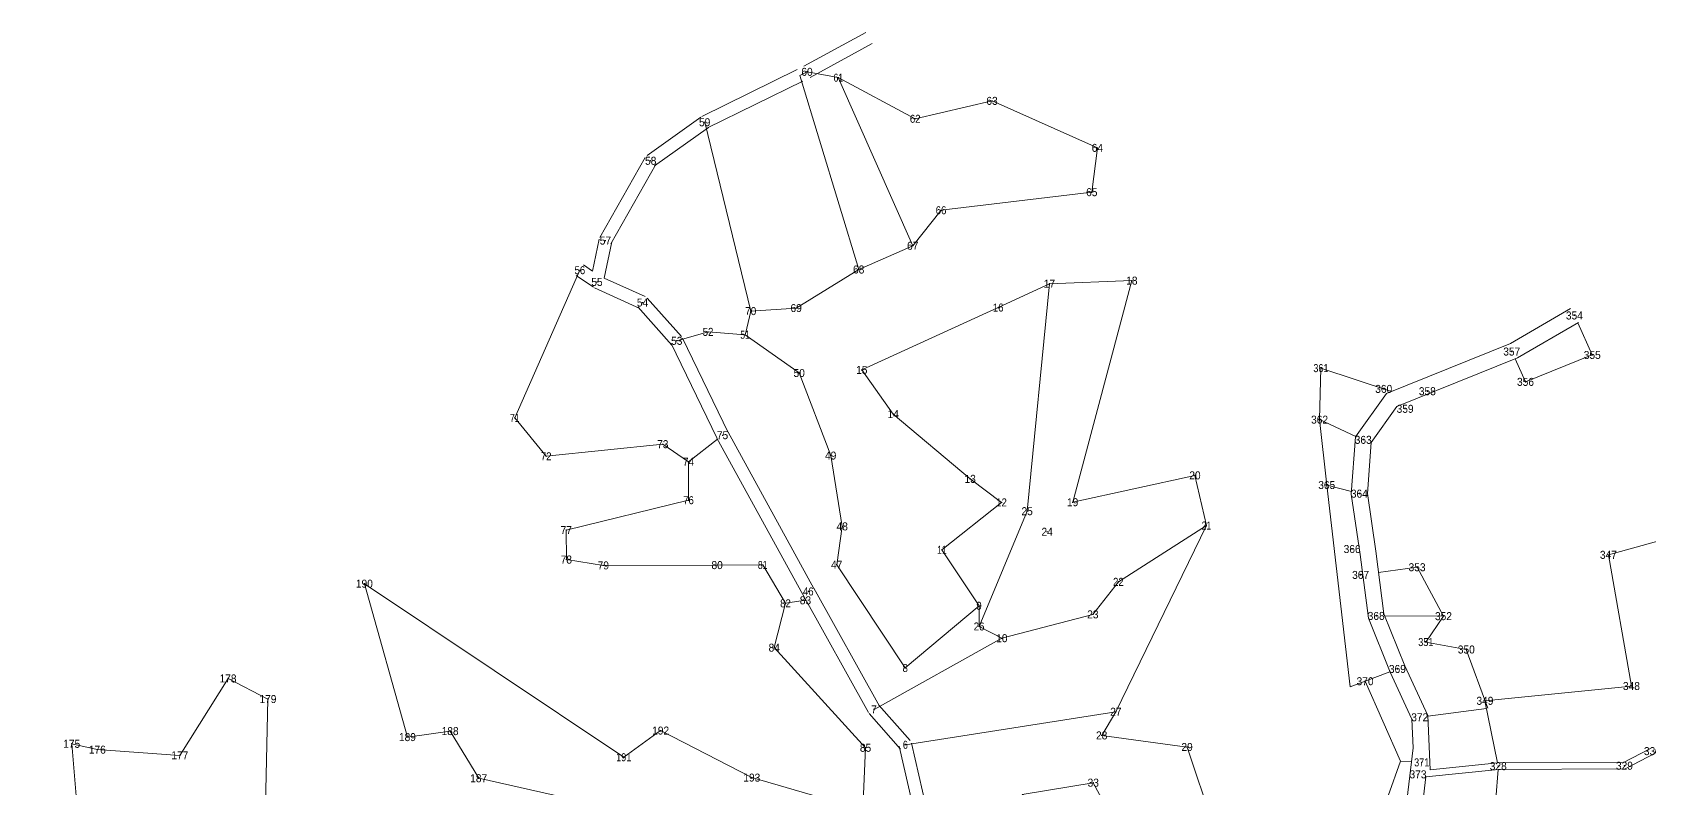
# Model space of a CAD drawing. Header units: metres. Extents: x 551040 to 556777, y 1846780 to 1849752.
# Drawn here: x 551147 to 552157, y 1848192 to 1848665 of the extents above; entities that cross this region are included whole.
import ezdxf
from ezdxf.enums import TextEntityAlignment as Align

# ---------------------------------------------------------------- set-up
doc = ezdxf.new("R2010")
doc.units = ezdxf.units.M
doc.header["$LTSCALE"] = 2
doc.layers.add('11', color=7, linetype='Continuous', lineweight=13)
doc.layers.add('22', color=7, linetype='Continuous', lineweight=13)
doc.layers.add('12', color=7, linetype='Continuous')

msp = doc.modelspace()

# ---------------------------------------------------------------- linework, layer by layer
at = {"layer": '11'}
for p, q in [((551631.08, 1848640.07), (551630.46, 1848640.07)), ((551630.77, 1848639.75), (551630.77, 1848640.38)), ((551650.64, 1848636.43), (551650.02, 1848636.43)), ((551650.33, 1848636.12), (551650.33, 1848636.74)), ((551746.65, 1848621.91), (551746.03, 1848621.91)), ((551746.34, 1848621.59), (551746.34, 1848622.22)), ((551567.18, 1848608.56), (551566.55, 1848608.56)), ((551566.86, 1848608.25), (551566.86, 1848608.87)), ((551698.69, 1848610.72), (551698.07, 1848610.72)), ((551698.38, 1848610.41), (551698.38, 1848611.04)), ((551812.49, 1848592.56), (551811.86, 1848592.56)), ((551812.17, 1848592.25), (551812.17, 1848592.87)), ((551533.47, 1848584.5), (551532.84, 1848584.5)), ((551533.15, 1848584.19), (551533.15, 1848584.81)), ((551809, 1848564.88), (551808.37, 1848564.88)), ((551808.69, 1848564.57), (551808.69, 1848565.2)), ((551714.83, 1848553.59), (551714.2, 1848553.59)), ((551714.52, 1848553.28), (551714.52, 1848553.9)), ((551505.15, 1848534.63), (551504.53, 1848534.63)), ((551504.84, 1848534.32), (551504.84, 1848534.95)), ((551697.11, 1848531.41), (551696.48, 1848531.41)), ((551696.8, 1848531.1), (551696.8, 1848531.73)), ((551489.2, 1848516.15), (551488.57, 1848516.15)), ((551488.89, 1848515.84), (551488.89, 1848516.46)), ((551663.38, 1848516.58), (551662.75, 1848516.58)), ((551663.06, 1848516.27), (551663.06, 1848516.89)), ((551499.88, 1848508.8), (551499.26, 1848508.8)), ((551499.57, 1848508.49), (551499.57, 1848509.11)), ((551782.48, 1848507.65), (551781.85, 1848507.65)), ((551782.16, 1848507.33), (551782.16, 1848507.96)), ((551834.02, 1848509.62), (551833.39, 1848509.62)), ((551833.7, 1848509.3), (551833.7, 1848509.93)), ((551528.35, 1848495.96), (551527.72, 1848495.96)), ((551528.04, 1848495.65), (551528.04, 1848496.27)), ((551595.9, 1848490.59), (551595.28, 1848490.59)), ((551595.59, 1848490.28), (551595.59, 1848490.91)), ((551624.33, 1848492.51), (551623.71, 1848492.51)), ((551624.02, 1848492.19), (551624.02, 1848492.82)), ((551750.52, 1848492.81), (551749.9, 1848492.81)), ((551750.21, 1848492.5), (551750.21, 1848493.13)), ((552110.43, 1848487.86), (552109.81, 1848487.86)), ((552110.43, 1848487.86), (552109.81, 1848487.86)), ((552110.12, 1848488.17), (552110.12, 1848487.55)), ((552110.12, 1848488.17), (552110.12, 1848487.55)), ((551569.27, 1848477.61), (551568.65, 1848477.61)), ((551568.96, 1848477.3), (551568.96, 1848477.93)), ((551592.38, 1848475.83), (551591.76, 1848475.83)), ((551592.07, 1848475.52), (551592.07, 1848476.14)), ((551549.74, 1848472.03), (551549.11, 1848472.03)), ((551549.42, 1848471.72), (551549.42, 1848472.35)), ((552071.31, 1848465.33), (552070.69, 1848465.33)), ((552071.31, 1848465.33), (552070.69, 1848465.33)), ((552071, 1848465.64), (552071, 1848465.02)), ((552071, 1848465.64), (552071, 1848465.02)), ((551951.79, 1848455.29), (551951.79, 1848454.67)), ((551951.79, 1848455.29), (551951.79, 1848454.67)), ((552121.59, 1848463.2), (552120.97, 1848463.2)), ((552121.59, 1848463.2), (552120.97, 1848463.2)), ((552121.28, 1848463.51), (552121.28, 1848462.89)), ((552121.28, 1848463.51), (552121.28, 1848462.89)), ((551626.21, 1848451.94), (551625.58, 1848451.94)), ((551625.9, 1848451.62), (551625.9, 1848452.25)), ((551665.3, 1848453.87), (551664.68, 1848453.87)), ((551664.99, 1848453.56), (551664.99, 1848454.19)), ((551952.1, 1848454.98), (551951.48, 1848454.98)), ((551952.1, 1848454.98), (551951.48, 1848454.98)), ((552079.9, 1848446.39), (552079.28, 1848446.39)), ((552079.9, 1848446.39), (552079.28, 1848446.39)), ((552079.59, 1848446.7), (552079.59, 1848446.08)), ((552079.59, 1848446.7), (552079.59, 1848446.08)), ((551991.34, 1848441.99), (551990.72, 1848441.99)), ((551991.34, 1848441.99), (551990.72, 1848441.99)), ((551991.03, 1848442.3), (551991.03, 1848441.68)), ((551991.03, 1848442.3), (551991.03, 1848441.68)), ((552018.58, 1848440.55), (552017.96, 1848440.55)), ((552018.58, 1848440.55), (552017.96, 1848440.55)), ((552018.27, 1848440.86), (552018.27, 1848440.24)), ((552018.27, 1848440.86), (552018.27, 1848440.24)), ((551684.92, 1848426.26), (551684.3, 1848426.26)), ((551684.61, 1848425.95), (551684.61, 1848426.57)), ((552004.69, 1848429.56), (552004.07, 1848429.56)), ((552004.69, 1848429.56), (552004.07, 1848429.56)), ((552004.38, 1848429.87), (552004.38, 1848429.25)), ((552004.38, 1848429.87), (552004.38, 1848429.25)), ((551448.54, 1848423.84), (551447.92, 1848423.84)), ((551448.23, 1848423.53), (551448.23, 1848424.15)), ((551951.29, 1848422.79), (551950.67, 1848422.79)), ((551951.29, 1848422.79), (551950.67, 1848422.79)), ((551950.98, 1848423.1), (551950.98, 1848422.48)), ((551950.98, 1848423.1), (551950.98, 1848422.48)), ((551541, 1848407.47), (551540.38, 1848407.47)), ((551540.69, 1848407.15), (551540.69, 1848407.78)), ((551578.32, 1848413.09), (551577.69, 1848413.09)), ((551578, 1848412.78), (551578, 1848413.4)), ((551978.52, 1848410.18), (551977.9, 1848410.18)), ((551978.52, 1848410.18), (551977.9, 1848410.18)), ((551978.21, 1848410.49), (551978.21, 1848409.87)), ((551978.21, 1848410.49), (551978.21, 1848409.87)), ((551468.15, 1848399.91), (551467.53, 1848399.91)), ((551467.84, 1848399.6), (551467.84, 1848400.22)), ((551557.03, 1848396.44), (551556.4, 1848396.44)), ((551556.72, 1848396.13), (551556.72, 1848396.75)), ((551645.88, 1848400.34), (551645.26, 1848400.34)), ((551645.57, 1848400.03), (551645.57, 1848400.65)), ((551733.01, 1848385.8), (551732.38, 1848385.8)), ((551732.7, 1848385.49), (551732.7, 1848386.11)), ((551873.41, 1848387.99), (551872.79, 1848387.99)), ((551873.1, 1848387.68), (551873.1, 1848388.3)), ((551955.74, 1848381.95), (551955.12, 1848381.95)), ((551955.74, 1848381.95), (551955.12, 1848381.95)), ((551955.43, 1848382.26), (551955.43, 1848381.64)), ((551955.43, 1848382.26), (551955.43, 1848381.64)), ((551976.11, 1848376.56), (551975.49, 1848376.56)), ((551976.11, 1848376.56), (551975.49, 1848376.56)), ((551975.8, 1848376.87), (551975.8, 1848376.25)), ((551975.8, 1848376.87), (551975.8, 1848376.25)), ((551557.09, 1848372.46), (551556.46, 1848372.46)), ((551556.77, 1848372.15), (551556.77, 1848372.77)), ((551752.6, 1848371.09), (551751.97, 1848371.09)), ((551752.29, 1848370.78), (551752.29, 1848371.41)), ((551768.61, 1848365.6), (551767.98, 1848365.6)), ((551768.3, 1848365.29), (551768.3, 1848365.91)), ((551797.03, 1848371.2), (551796.41, 1848371.2)), ((551796.72, 1848370.89), (551796.72, 1848371.51)), ((551480.39, 1848353.52), (551480.39, 1848354.14)), ((551653.1, 1848356.1), (551652.48, 1848356.1)), ((551652.79, 1848355.79), (551652.79, 1848356.41)), ((551880.6, 1848356.65), (551879.98, 1848356.65)), ((551880.29, 1848356.34), (551880.29, 1848356.97)), ((551480.71, 1848353.83), (551480.08, 1848353.83)), ((551781.08, 1848352.72), (551780.46, 1848352.72)), ((551780.77, 1848352.41), (551780.77, 1848353.03)), ((551480.75, 1848335.39), (551480.13, 1848335.39)), ((551480.44, 1848335.08), (551480.44, 1848335.7)), ((551715.35, 1848341.49), (551714.72, 1848341.49)), ((551715.03, 1848341.18), (551715.03, 1848341.81)), ((551971.61, 1848341.98), (551970.99, 1848341.98)), ((551971.61, 1848341.98), (551970.99, 1848341.98)), ((551971.3, 1848342.29), (551971.3, 1848341.67)), ((551971.3, 1848342.29), (551971.3, 1848341.67)), ((552131.68, 1848338.34), (552131.06, 1848338.34)), ((552131.68, 1848338.34), (552131.06, 1848338.34)), ((552131.37, 1848338.65), (552131.37, 1848338.03)), ((552131.37, 1848338.65), (552131.37, 1848338.03)), ((551503.86, 1848331.75), (551503.24, 1848331.75)), ((551503.55, 1848331.44), (551503.55, 1848332.07)), ((551574.96, 1848331.93), (551574.33, 1848331.93)), ((551574.64, 1848331.62), (551574.64, 1848332.24)), ((551603.4, 1848332), (551602.77, 1848332)), ((551603.09, 1848331.69), (551603.09, 1848332.31)), ((551649.61, 1848332.11), (551648.98, 1848332.11)), ((551649.3, 1848331.8), (551649.3, 1848332.42)), ((551976.89, 1848325.79), (551976.27, 1848325.79)), ((551976.89, 1848325.79), (551976.27, 1848325.79)), ((551976.58, 1848326.1), (551976.58, 1848325.48)), ((551976.58, 1848326.1), (551976.58, 1848325.48)), ((552012.17, 1848330.6), (552011.55, 1848330.6)), ((552012.17, 1848330.6), (552011.55, 1848330.6)), ((552011.86, 1848330.91), (552011.86, 1848330.29)), ((552011.86, 1848330.91), (552011.86, 1848330.29)), ((551354.6, 1848320.33), (551353.97, 1848320.33)), ((551354.28, 1848320.02), (551354.28, 1848320.64)), ((551631.88, 1848315.47), (551631.25, 1848315.47)), ((551631.56, 1848315.16), (551631.56, 1848315.78)), ((551825.59, 1848321.47), (551824.97, 1848321.47)), ((551825.28, 1848321.16), (551825.28, 1848321.79)), ((551617.67, 1848308.06), (551617.05, 1848308.06)), ((551617.36, 1848307.75), (551617.36, 1848308.37)), ((551630.11, 1848309.93), (551629.49, 1848309.93)), ((551629.8, 1848309.62), (551629.8, 1848310.25)), ((551738.54, 1848306.51), (551737.91, 1848306.51)), ((551738.22, 1848306.2), (551738.22, 1848306.82)), ((551738.57, 1848293.6), (551737.94, 1848293.6)), ((551738.26, 1848293.29), (551738.26, 1848293.91)), ((551809.64, 1848301.15), (551809.02, 1848301.15)), ((551809.33, 1848300.84), (551809.33, 1848301.46)), ((551986.62, 1848300.18), (551986, 1848300.18)), ((551986.62, 1848300.18), (551986, 1848300.18)), ((551986.31, 1848300.49), (551986.31, 1848299.87)), ((551986.31, 1848300.49), (551986.31, 1848299.87)), ((552028.65, 1848300.03), (552028.03, 1848300.03)), ((552028.65, 1848300.03), (552028.03, 1848300.03)), ((552028.34, 1848300.34), (552028.34, 1848299.72)), ((552028.34, 1848300.34), (552028.34, 1848299.72)), ((551752.8, 1848286.25), (551752.18, 1848286.25)), ((551752.49, 1848285.94), (551752.49, 1848286.57)), ((552017.63, 1848283.85), (552017.01, 1848283.85)), ((552017.63, 1848283.85), (552017.01, 1848283.85)), ((552017.32, 1848284.16), (552017.32, 1848283.54)), ((552017.32, 1848284.16), (552017.32, 1848283.54)), ((551610.63, 1848280.38), (551610.01, 1848280.38)), ((551610.32, 1848280.07), (551610.32, 1848280.69)), ((552042.93, 1848279.21), (552042.31, 1848279.21)), ((552042.93, 1848279.21), (552042.31, 1848279.21)), ((552042.62, 1848279.52), (552042.62, 1848278.9)), ((552042.62, 1848279.52), (552042.62, 1848278.9)), ((551692.42, 1848267.67), (551691.8, 1848267.67)), ((551692.11, 1848267.35), (551692.11, 1848267.98)), ((551999.88, 1848267.06), (551999.26, 1848267.06)), ((551999.88, 1848267.06), (551999.26, 1848267.06)), ((551999.57, 1848267.37), (551999.57, 1848266.75)), ((551999.57, 1848267.37), (551999.57, 1848266.75)), ((551269.43, 1848261.1), (551268.8, 1848261.1)), ((551269.11, 1848260.79), (551269.11, 1848261.42)), ((551979.69, 1848259.39), (551979.07, 1848259.39)), ((551979.69, 1848259.39), (551979.07, 1848259.39)), ((551979.38, 1848259.7), (551979.38, 1848259.08)), ((551979.38, 1848259.7), (551979.38, 1848259.08)), ((552146.06, 1848256.39), (552145.44, 1848256.39)), ((552146.06, 1848256.39), (552145.44, 1848256.39)), ((552145.75, 1848256.7), (552145.75, 1848256.08)), ((552145.75, 1848256.7), (552145.75, 1848256.08)), ((551294.34, 1848248.25), (551293.72, 1848248.25)), ((551294.03, 1848247.94), (551294.03, 1848248.57)), ((552054.57, 1848247.16), (552053.95, 1848247.16)), ((552054.57, 1848247.16), (552053.95, 1848247.16)), ((552054.26, 1848247.47), (552054.26, 1848246.85)), ((552054.26, 1848247.47), (552054.26, 1848246.85)), ((551672.93, 1848241.8), (551672.31, 1848241.8)), ((551672.62, 1848241.49), (551672.62, 1848242.11)), ((551824.01, 1848240.32), (551823.39, 1848240.32)), ((551823.7, 1848240.01), (551823.7, 1848240.63)), ((552013.84, 1848236.87), (552013.22, 1848236.87)), ((552013.84, 1848236.87), (552013.22, 1848236.87)), ((552013.53, 1848237.18), (552013.53, 1848236.56)), ((552013.53, 1848237.18), (552013.53, 1848236.56)), ((551381.49, 1848224.49), (551380.86, 1848224.49)), ((551381.18, 1848224.18), (551381.18, 1848224.8)), ((551408.14, 1848228.24), (551407.51, 1848228.24)), ((551407.83, 1848227.93), (551407.83, 1848228.55)), ((551539.66, 1848228.56), (551539.04, 1848228.56)), ((551539.35, 1848228.25), (551539.35, 1848228.87)), ((551815.16, 1848225.55), (551814.54, 1848225.55)), ((551814.85, 1848225.23), (551814.85, 1848225.86)), ((551171.77, 1848220.29), (551171.15, 1848220.29)), ((551171.46, 1848219.98), (551171.46, 1848220.61)), ((551187.78, 1848216.64), (551187.15, 1848216.64)), ((551187.46, 1848216.33), (551187.46, 1848216.96)), ((551239.33, 1848213.08), (551238.7, 1848213.08)), ((551239.02, 1848212.77), (551239.02, 1848213.39)), ((551667.66, 1848217.81), (551667.04, 1848217.81)), ((551667.35, 1848217.5), (551667.35, 1848218.12)), ((551692.54, 1848219.71), (551691.91, 1848219.71)), ((551692.22, 1848219.4), (551692.22, 1848220.02)), ((551868.5, 1848218.3), (551867.87, 1848218.3)), ((551868.19, 1848217.99), (551868.19, 1848218.61)), ((551516.6, 1848211.91), (551515.97, 1848211.91)), ((551516.29, 1848211.6), (551516.29, 1848212.22)), ((552015.07, 1848208.69), (552014.45, 1848208.69)), ((552015.07, 1848208.69), (552014.45, 1848208.69)), ((552014.76, 1848209), (552014.76, 1848208.38)), ((552014.76, 1848209), (552014.76, 1848208.38)), ((552062.87, 1848206.34), (552062.25, 1848206.34)), ((552062.87, 1848206.34), (552062.25, 1848206.34)), ((552062.56, 1848206.65), (552062.56, 1848206.03)), ((552062.56, 1848206.65), (552062.56, 1848206.03)), ((552141.7, 1848206.6), (552141.08, 1848206.6)), ((552141.7, 1848206.6), (552141.08, 1848206.6)), ((552141.39, 1848206.91), (552141.39, 1848206.29)), ((552141.39, 1848206.91), (552141.39, 1848206.29)), ((551425.99, 1848198.78), (551425.36, 1848198.78)), ((551425.67, 1848198.46), (551425.67, 1848199.09)), ((551596.61, 1848199.19), (551595.99, 1848199.19)), ((551596.3, 1848198.88), (551596.3, 1848199.51)), ((551809.9, 1848196.02), (551809.28, 1848196.02)), ((551809.59, 1848195.71), (551809.59, 1848196.33)), ((552012.76, 1848201.22), (552012.14, 1848201.22)), ((552012.76, 1848201.22), (552012.14, 1848201.22)), ((552012.45, 1848201.53), (552012.45, 1848200.91)), ((552012.45, 1848201.53), (552012.45, 1848200.91))]:
    msp.add_line(p, q, dxfattribs=at)
at = {"layer": '22'}
for p, q in [((551628.87, 1848643.58), (551667.61, 1848664.72)), ((551632.7, 1848636.56), (551671.44, 1848657.7)), ((551565.1, 1848612.15), (551624.53, 1848641.45)), ((551630.78, 1848640.07), (551626.3, 1848637.86)), ((551626.3, 1848637.86), (551663.07, 1848516.58)), ((551630.78, 1848640.07), (551650.34, 1848636.43)), ((551568.64, 1848604.97), (551628.07, 1848634.27)), ((551696.81, 1848531.41), (551650.34, 1848636.43)), ((551530.83, 1848587.75), (551564.54, 1848611.81)), ((551535.48, 1848581.24), (551569.19, 1848605.3)), ((551501.37, 1848536.61), (551529.68, 1848586.48)), ((551508.33, 1848532.66), (551536.64, 1848582.53)), ((551496.87, 1848515.53), (551500.93, 1848535.43)), ((551504.14, 1848511.13), (551508.77, 1848533.83)), ((551496.87, 1848515.53), (551491.17, 1848519.45)), ((551497.31, 1848505.51), (551486.63, 1848512.86)), ((551529.69, 1848499.61), (551504.14, 1848511.13)), ((551768.31, 1848365.6), (551782.17, 1848507.65)), ((551526.4, 1848492.32), (551497.93, 1848505.16)), ((551552.41, 1848474.7), (551531.03, 1848498.63)), ((551546.44, 1848469.37), (551525.06, 1848493.3)), ((551595.6, 1848490.59), (551592.39, 1848476.41)), ((552112.64, 1848483.54), (552074.67, 1848461.42)), ((551574.41, 1848411.35), (551545.83, 1848470.29)), ((551581.61, 1848414.84), (551553.03, 1848473.78)), ((552074.67, 1848461.42), (551999.24, 1848430.96)), ((551999.24, 1848430.96), (551983.1, 1848408.41)), ((551635.08, 1848317.39), (551581.52, 1848415.01)), ((551950.98, 1848422.79), (551973.59, 1848412.32)), ((551628.07, 1848313.54), (551574.51, 1848411.16)), ((551983.1, 1848408.41), (551980.83, 1848376.74)), ((551955.43, 1848381.95), (551970.89, 1848377.86)), ((551955.43, 1848381.95), (551970.03, 1848255.84)), ((551574.65, 1848331.93), (551603.1, 1848332)), ((552011.86, 1848330.6), (551987.79, 1848327.32)), ((552028.34, 1848300.03), (552011.86, 1848330.6)), ((551676.12, 1848243.75), (551635.06, 1848317.42)), ((551669.13, 1848239.86), (551628.07, 1848313.53)), ((551995, 1848265.02), (551981.44, 1848298.88)), ((552028.34, 1848300.03), (551991.7, 1848300.16)), ((552028.34, 1848300.03), (552017.32, 1848283.85)), ((551752.5, 1848286.25), (551672.63, 1848241.8)), ((552017.32, 1848283.85), (552042.62, 1848279.21)), ((552042.62, 1848279.21), (552055.97, 1848242.46)), ((551970.03, 1848255.84), (551994.89, 1848265.28)), ((552008.57, 1848235.67), (551995, 1848265.02)), ((551979.38, 1848259.39), (552001.55, 1848209.41)), ((551695.22, 1848222.36), (551675.62, 1848244.45)), ((552054.26, 1848247.16), (552062.15, 1848208.34)), ((551689.24, 1848217.05), (551669.64, 1848239.14)), ((552009.36, 1848217.68), (552008.57, 1848235.67)), ((552019.98, 1848204), (552018.49, 1848238.07)), ((552018.51, 1848237.53), (552055.24, 1848242.36)), ((551708.1, 1848132.19), (551688.33, 1848218.82)), ((551715.9, 1848133.97), (551696.13, 1848220.6)), ((552009.36, 1848217.68), (552003.99, 1848172.3)), ((552157.18, 1848217.11), (552140.9, 1848208.6)), ((552017.31, 1848199.71), (552062.76, 1848204.35)), ((552019.98, 1848204), (552062.36, 1848208.33)), ((552062.42, 1848204.34), (552061.14, 1848186)), ((552140.9, 1848208.6), (552062.55, 1848208.34)), ((552017.31, 1848199.71), (552013.94, 1848171.19))]:
    msp.add_line(p, q, dxfattribs=at)
for points in [[(551714.53, 1848553.59), (551808.7, 1848564.88), (551812.18, 1848592.56), (551746.35, 1848621.91), (551698.39, 1848610.72), (551650.34, 1848636.43)], [(551566.87, 1848608.56), (551595.6, 1848490.59), (551624.03, 1848492.51), (551663.07, 1848516.58), (551696.81, 1848531.41), (551714.53, 1848553.59)], [(551488.9, 1848516.15), (551448.24, 1848423.84), (551467.85, 1848399.91), (551540.7, 1848407.47), (551556.73, 1848396.44), (551574.79, 1848410.57)], [(551880.3, 1848356.65), (551873.11, 1848387.99), (551796.73, 1848371.2), (551833.71, 1848509.62), (551782.17, 1848507.65), (551750.22, 1848492.81), (551665, 1848453.87), (551684.62, 1848426.26), (551732.71, 1848385.8), (551752.3, 1848371.09), (551715.04, 1848341.49), (551738.23, 1848306.51)], [(552107.61, 1848492.18), (552070.25, 1848470.41), (551992.8, 1848439.14), (551973.33, 1848411.95), (551970.78, 1848376.34), (551976.23, 1848338.64), (551981.44, 1848298.88)], [(551592.08, 1848475.83), (551568.97, 1848477.61), (551549.43, 1848472.03)], [(551592.08, 1848475.83), (551625.91, 1848451.94), (551645.58, 1848400.34), (551652.8, 1848356.1), (551649.31, 1848332.11), (551692.12, 1848267.67)], [(552112.19, 1848483.28), (552121.28, 1848463.2), (552079.59, 1848446.39), (552073.07, 1848460.77)], [(551995.89, 1848440.39), (551951.79, 1848454.98), (551950.98, 1848422.79), (551955.43, 1848381.95)], [(551556.73, 1848396.44), (551556.78, 1848372.46), (551480.4, 1848353.83), (551480.45, 1848335.39), (551503.56, 1848331.75), (551574.65, 1848331.93)], [(551980.83, 1848376.74), (551986.05, 1848340.61), (551991.19, 1848301.44)], [(551768.31, 1848365.6), (551738.27, 1848293.6), (551752.5, 1848286.25), (551809.34, 1848301.15)], [(552317.16, 1848291.7), (552285.63, 1848300.41), (552260.88, 1848306.5), (552237.21, 1848313.94), (552359.84, 1848341.66), (552327.27, 1848367.26), (552299.86, 1848363.85), (552240.61, 1848344.48), (552207.66, 1848347.36), (552197.23, 1848333.44), (552163.78, 1848347.31), (552131.37, 1848338.34)], [(551823.71, 1848240.32), (551880.3, 1848356.65), (551825.29, 1848321.47), (551809.34, 1848301.15)], [(552131.37, 1848338.34), (552145.75, 1848256.39), (552054.26, 1848247.16)], [(551603.1, 1848332), (551617.37, 1848308.06), (551629.81, 1848309.93)], [(551381.47, 1848106.45), (551427.79, 1848062.3), (551454.32, 1848117.7), (551557.43, 1848108.73), (551594.67, 1848140.17), (551571.51, 1848165.93), (551425.68, 1848198.78), (551407.84, 1848228.24), (551381.19, 1848224.49), (551354.29, 1848320.33), (551516.3, 1848211.91), (551539.36, 1848228.56), (551596.31, 1848199.19), (551665.67, 1848179.07), (551667.36, 1848217.81), (551610.33, 1848280.38), (551617.37, 1848308.06)], [(551692.12, 1848267.67), (551738.23, 1848306.51), (551738.27, 1848293.6)], [(552018.49, 1848238.07), (552004.14, 1848269.1), (551991.19, 1848301.44)], [(551381.47, 1848106.45), (551383.16, 1848121.71), (551354.72, 1848146.96), (551274.88, 1848087.75), (551232.21, 1848091.34), (551212.65, 1848096.82), (551154.01, 1848091.15), (551146.88, 1848098.51), (551157.5, 1848116.98), (551173.48, 1848122.55), (551230.27, 1848159.57), (551208.9, 1848176.12), (551175.13, 1848177.88), (551171.47, 1848220.29), (551187.47, 1848216.64), (551239.02, 1848213.08), (551269.12, 1848261.1), (551294.04, 1848248.25), (551292.42, 1848181.85), (551351.12, 1848163.55), (551354.72, 1848146.96)], [(552338.01, 1848229.71), (552180.93, 1848260.7), (552173.85, 1848260.58), (552160.54, 1848214.35), (552141.88, 1848204.6), (552062.57, 1848204.34)], [(551897.18, 1847997.05), (551904.27, 1848004.45), (551884.68, 1848019.15), (551882.81, 1848059.73), (551850.77, 1848076.25), (551795.67, 1848076.11), (551777.83, 1848103.73), (551738.67, 1848129.45), (551781.33, 1848125.87), (551806.12, 1848164.66), (551765.18, 1848188.54), (551809.6, 1848196.02), (551852.45, 1848116.83), (551870.19, 1848129.78), (551884.31, 1848170.39), (551868.2, 1848218.3), (551814.86, 1848225.55), (551823.71, 1848240.32), (551692.23, 1848219.71)], [(552008.34, 1848209.04), (552001.55, 1848209.41), (551978.31, 1848144.59)]]:
    msp.add_lwpolyline(points, dxfattribs=at)

# ---------------------------------------------------------------- texts
at = {"layer": '12'}
for s, width, p in [('60', 0.95, (551630.77, 1848637.57)), ('61', 0.8, (551650.335, 1848633.93)), ('63', 0.95, (551746.34, 1848619.41)), ('59', 0.95, (551566.86, 1848606.06)), ('62', 0.9, (551698.375, 1848608.22)), ('58', 0.95, (551533.15, 1848582)), ('64', 0.95, (551812.17, 1848590.06)), ('65', 0.95, (551808.69, 1848562.38)), ('66', 0.9, (551714.515, 1848551.09)), ('57', 0.95, (551504.84, 1848532.13)), ('67', 0.95, (551696.8, 1848528.91)), ('56', 0.9, (551488.885, 1848513.65)), ('68', 0.95, (551663.06, 1848514.08)), ('55', 0.95, (551499.57, 1848506.3)), ('17', 0.95, (551782.17, 1848505.15)), ('18', 0.95, (551833.7, 1848507.12)), ('54', 0.95, (551528.04, 1848493.46)), ('70', 0.95, (551595.59, 1848488.09)), ('69', 0.95, (551624.02, 1848490.01)), ('16', 0.9, (551750.205, 1848490.31)), ('354', 0.95, (552110.12, 1848485.36)), ('52', 0.9, (551568.955, 1848475.11)), ('51', 0.8, (551592.075, 1848473.33)), ('53', 0.95, (551549.42, 1848469.53)), ('357', 0.95, (552071, 1848462.83)), ('355', 0.95, (552121.28, 1848460.7)), ('15', 0.95, (551664.99, 1848451.37)), ('361', 0.85, (551951.795, 1848452.48)), ('50', 0.95, (551625.9, 1848449.44)), ('356', 0.95, (552079.585, 1848443.89)), ('360', 0.95, (551991.03, 1848439.49)), ('358', 0.95, (552018.27, 1848438.05)), ('71', 0.8, (551448.235, 1848421.34)), ('14', 0.95, (551684.61, 1848423.76)), ('362', 0.95, (551950.975, 1848420.29)), ('359', 0.95, (552004.38, 1848427.06)), ('75', 0.95, (551578, 1848410.59)), ('73', 0.95, (551540.69, 1848404.97)), ('363', 0.95, (551978.21, 1848407.68)), ('72', 0.9, (551467.835, 1848397.41)), ('74', 0.95, (551556.72, 1848393.94)), ('49', 0.95, (551645.57, 1848397.84)), ('13', 0.95, (551732.7, 1848383.3)), ('20', 0.95, (551873.1, 1848385.49)), ('365', 0.95, (551955.43, 1848379.45)), ('76', 0.9, (551556.765, 1848369.96)), ('364', 0.95, (551975.8, 1848374.06)), ('12', 0.9, (551752.285, 1848368.59)), ('25', 0.95, (551768.3, 1848363.1)), ('19', 0.95, (551796.72, 1848368.7)), ('77', 0.95, (551480.39, 1848351.33)), ('48', 0.95, (551652.79, 1848353.6)), ('24', 0.95, (551780.77, 1848350.22)), ('21', 0.8, (551880.295, 1848354.15)), ('366', 0.95, (551971.295, 1848339.48)), ('78', 0.95, (551480.44, 1848332.89)), ('79', 0.95, (551503.55, 1848329.25)), ('80', 0.95, (551574.64, 1848329.43)), ('81', 0.8, (551603.095, 1848329.5)), ('47', 0.95, (551649.3, 1848329.61)), ('11', 0.8, (551715.035, 1848338.99)), ('347', 0.95, (552131.37, 1848335.84)), ('22', 0.9, (551825.275, 1848318.97)), ('367', 0.95, (551976.58, 1848323.29)), ('353', 0.95, (552011.86, 1848328.1)), ('190', 0.95, (551354.28, 1848317.83)), ('46', 0.9, (551631.555, 1848312.97)), ('82', 0.9, (551617.355, 1848305.56)), ('83', 0.95, (551629.8, 1848307.43)), ('9', 0.9, (551738.22, 1848304.01)), ('23', 0.95, (551809.33, 1848298.65)), ('26', 0.9, (551738.255, 1848291.1)), ('368', 0.95, (551986.31, 1848297.68)), ('352', 0.95, (552028.335, 1848297.53)), ('10', 0.95, (551752.49, 1848283.75)), ('351', 0.85, (552017.325, 1848281.35)), ('84', 0.95, (551610.32, 1848277.88)), ('350', 0.95, (552042.62, 1848276.71)), ('178', 0.95, (551269.11, 1848258.6)), ('8', 0.9, (551692.11, 1848265.17)), ('369', 0.95, (551999.57, 1848264.56)), ('370', 0.95, (551979.38, 1848256.89)), ('348', 0.95, (552145.75, 1848253.89)), ('179', 0.95, (551294.03, 1848245.75)), ('7', 0.9, (551672.62, 1848239.3)), ('349', 0.95, (552054.26, 1848244.66)), ('27', 0.95, (551823.7, 1848237.82)), ('372', 0.95, (552013.525, 1848234.37)), ('175', 0.95, (551171.46, 1848217.79)), ('189', 0.95, (551381.18, 1848221.99)), ('188', 0.95, (551407.83, 1848225.74)), ('192', 0.95, (551539.345, 1848226.06)), ('28', 0.95, (551814.85, 1848223.05)), ('176', 0.95, (551187.455, 1848214.14)), ('177', 0.95, (551239.01, 1848210.58)), ('191', 0.85, (551516.295, 1848209.41)), ('85', 0.95, (551667.35, 1848215.31)), ('6', 0.85, (551692.215, 1848217.21)), ('29', 0.95, (551868.19, 1848215.8)), ('330', 0.95, (552158.86, 1848213.23)), ('373', 0.95, (552012.45, 1848198.72)), ('371', 0.85, (552014.765, 1848206.19)), ('328', 0.95, (552062.56, 1848203.84)), ('329', 0.95, (552141.39, 1848204.1)), ('187', 0.95, (551425.67, 1848196.28)), ('193', 0.95, (551596.3, 1848196.69)), ('33', 0.95, (551809.59, 1848193.52))]:
    msp.add_text(s, height=5, dxfattribs=dict(at, width=width)).set_placement(p, align=Align.CENTER)

doc.saveas('drawing.dxf')
